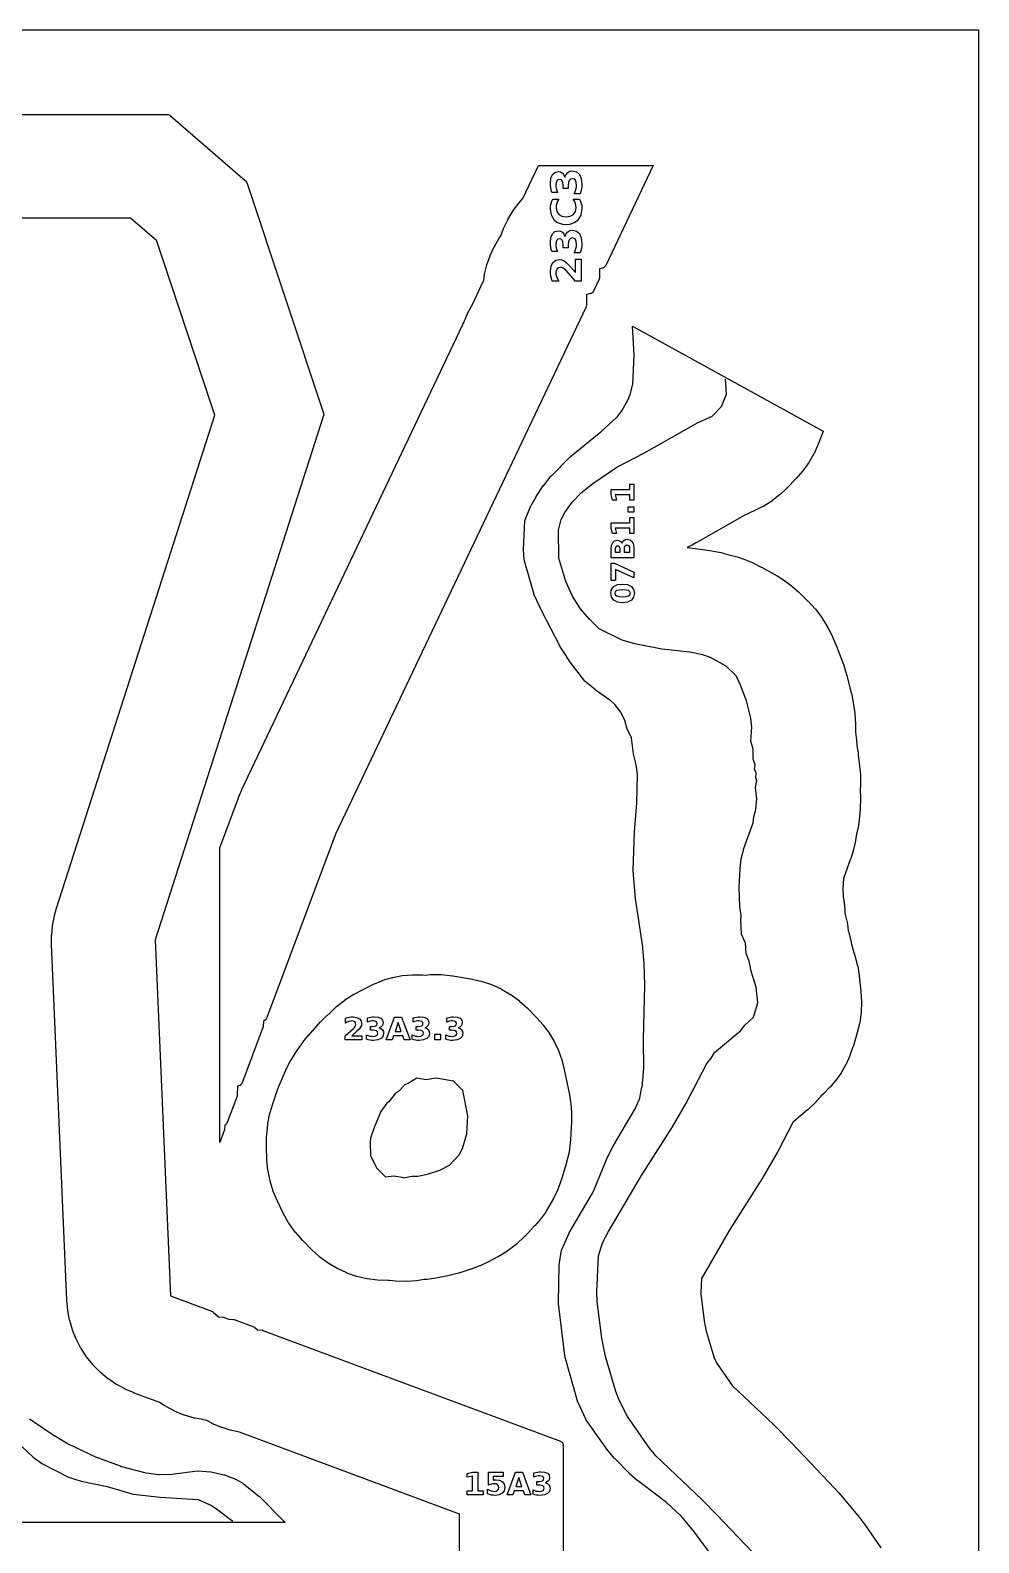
# Model space of a CAD drawing. Header units: millimetres. Extents: x 0 to 841, y 0 to 594.
# Drawn here: x 658.1 to 841, y 302.2 to 594 of the extents above; entities that cross this region are included whole.
import ezdxf

# ---------------------------------------------------------------- set-up
doc = ezdxf.new("R2010")
doc.units = ezdxf.units.MM
for name, color, linetype in [('CUT', 1, 'Continuous'), ('ENGRAVE', 5, 'Continuous'), ('SHEET_EDGE_DO_NOT_CUT', 8, 'Continuous')]:
    doc.layers.add(name, color=color, linetype=linetype)

msp = doc.modelspace()

# ---------------------------------------------------------------- linework, layer by layer
at = {"layer": 'CUT'}
for points in [[(358.62, 577.74), (684.48, 577.76), (684.48, 577.76), (684.52, 577.76), (684.57, 577.75), (684.61, 577.74), (684.66, 577.73), (684.98, 577.61), (685.02, 577.59), (685.06, 577.57), (685.1, 577.54), (685.13, 577.52), (699.52, 565.04), (699.56, 565.01), (699.59, 564.97), (699.61, 564.94), (699.76, 564.72), (699.78, 564.68), (699.8, 564.64), (699.82, 564.6), (714.63, 520.14), (714.64, 520.09), (714.65, 520.04), (714.67, 519.89), (714.67, 519.83), (714.67, 519.78), (714.66, 519.73), (714.65, 519.68), (682.19, 418.53), (682.18, 418.52), (682.18, 418.51), (685.11, 349.87), (685.11, 349.86), (685.12, 349.85), (693.19, 346.84), (693.24, 346.82), (693.28, 346.8), (693.32, 346.77), (693.36, 346.74), (694.36, 345.8), (694.37, 345.79), (694.38, 345.79), (695.32, 345.74), (695.37, 345.74), (695.43, 345.73), (695.48, 345.71), (696.38, 345.37), (696.39, 345.36), (696.4, 345.36), (697.23, 345.32), (697.28, 345.31), (697.33, 345.3), (697.38, 345.29), (701.21, 343.86), (701.25, 343.84), (701.29, 343.81), (701.33, 343.79), (701.37, 343.76), (701.87, 343.31), (701.88, 343.3), (701.89, 343.3), (702.81, 343.24), (702.86, 343.24), (702.91, 343.23), (702.95, 343.21), (760.31, 321.85), (760.35, 321.83), (760.4, 321.8), (760.52, 321.72), (760.56, 321.69), (760.6, 321.66), (760.64, 321.62), (760.67, 321.58), (760.72, 321.51), (760.75, 321.46), (760.77, 321.42), (760.79, 321.37), (760.8, 321.32), (760.83, 321.18), (760.84, 321.13), (760.84, 321.08), (760.84, 146.56)], [(740.84, 149.42), (740.84, 307.74), (740.84, 307.75), (740.83, 307.76), (698.4, 323.56), (698.37, 323.57), (696.69, 323.94), (696.64, 323.95), (694.87, 324.52), (694.83, 324.54), (693.12, 325.27), (693.08, 325.3), (692.16, 325.8), (692.15, 325.8), (692.14, 325.81), (691.85, 325.86), (691.81, 325.87), (691.41, 325.98), (691.39, 325.99), (689.81, 326.28), (689.76, 326.29), (687.8, 326.86), (687.75, 326.87), (685.87, 327.64), (685.82, 327.67), (684.03, 328.63), (683.99, 328.66), (683.1, 329.26), (683.09, 329.26), (683.08, 329.27), (678.13, 331.12), (678.11, 331.13), (676.35, 331.88), (676.3, 331.9), (674.64, 332.82), (674.6, 332.85), (673.03, 333.92), (672.99, 333.95), (671.53, 335.17), (671.5, 335.21), (670.16, 336.57), (670.13, 336.6), (668.94, 338.09), (668.91, 338.13), (667.87, 339.72), (667.85, 339.76), (666.96, 341.45), (666.94, 341.49), (666.23, 343.25), (666.21, 343.3), (665.68, 345.12), (665.67, 345.17), (665.31, 347.04), (665.3, 347.09), (665.13, 349), (665.13, 349.02), (662.2, 417.66), (662.2, 417.68), (662.2, 419.41), (662.21, 419.45), (662.36, 421.17), (662.37, 421.21), (662.67, 422.9), (662.68, 422.95), (663.14, 424.62), (663.14, 424.64), (693.67, 519.76), (693.67, 519.77), (693.67, 519.78), (682.49, 553.32), (682.49, 553.34), (682.48, 553.35), (677.4, 557.75), (677.39, 557.76), (677.38, 557.76), (358.62, 557.74)], [(789.49, 299.87), (786.2, 304.25), (786.19, 304.26), (783.53, 307.47), (783.51, 307.5), (780.76, 309.98), (780.75, 309.99), (775.16, 314.24), (775.13, 314.26), (773.58, 315.62), (773.56, 315.65), (770.8, 318.49), (770.78, 318.51), (769.5, 319.96), (769.47, 320.01), (765.24, 326.03), (765.22, 326.07), (765.2, 326.11), (763.72, 329.27), (763.71, 329.31), (763.7, 329.35), (761.28, 337.77), (761.27, 337.8), (761.26, 337.84), (759.93, 348.42), (759.93, 348.5), (760.08, 355.78), (760.09, 355.85), (760.56, 358.67), (760.57, 358.71), (760.58, 358.75), (760.6, 358.79), (762.01, 361.97), (762.04, 362.01), (766.53, 369.69), (766.55, 369.72), (769.4, 376.61), (769.41, 376.64), (770.54, 378.85), (770.56, 378.87), (774.75, 385.93), (774.76, 385.96), (775.65, 388.03), (775.65, 388.05), (775.65, 388.06), (776.05, 390.13), (776.06, 390.15), (776.39, 393.77), (776.39, 393.8), (776.34, 399.28), (776.34, 399.3), (776.62, 409.75), (776.62, 409.77), (776.46, 414.02), (776.45, 414.04), (776.13, 417.63), (776.12, 417.64), (774.82, 426.46), (774.82, 426.49), (774.33, 431.85), (774.33, 431.91), (774.58, 439.37), (774.58, 439.4), (775.07, 444.94), (775.07, 444.96), (775.2, 450.49), (775.2, 450.5), (775.2, 450.51), (774.96, 452.28), (774.96, 452.31), (774.44, 454.38), (774.43, 454.43), (774.01, 457.51), (774.01, 457.52), (774, 457.53), (773.25, 459.09), (773.23, 459.13), (773.22, 459.18), (772.77, 460.83), (772.76, 460.84), (772.76, 460.85), (772, 462.46), (771.99, 462.48), (771.98, 462.49), (770.83, 463.91), (770.8, 463.94), (769.91, 464.77), (769.88, 464.79), (767.05, 466.79), (767.02, 466.81), (765.09, 468.37), (765.05, 468.41), (765.01, 468.46), (762.01, 472.38), (761.99, 472.42), (760.22, 475.22), (760.19, 475.26), (756.73, 481.91), (756.72, 481.93), (755.28, 485.11), (755.26, 485.18), (753.32, 491.85), (753.3, 491.9), (753.3, 491.96), (753.18, 493.73), (753.18, 493.79), (753.49, 499.42), (753.5, 499.48), (753.51, 499.53), (753.52, 499.58), (754.43, 501.81), (754.45, 501.87), (755.63, 504), (755.65, 504.04), (757.01, 506.09), (757.04, 506.13), (758.55, 508.02), (758.58, 508.05), (762.21, 511.71), (762.25, 511.75), (768.09, 516.55), (768.1, 516.56), (771.16, 519.3), (771.16, 519.3), (771.17, 519.31), (772.17, 520.56), (772.18, 520.57), (772.18, 520.58), (773.36, 522.78), (773.37, 522.8), (773.79, 523.73), (773.79, 523.74), (773.8, 523.75), (774.27, 525.71), (774.28, 525.72), (774.28, 525.74), (774.52, 531.33), (774.52, 531.35), (774.2, 536.9), (811.02, 516.69), (810.96, 516.5), (810.95, 516.47), (810.04, 514.15), (810.03, 514.13), (809.23, 512.36), (809.21, 512.31), (808.25, 510.64), (808.22, 510.6), (807.1, 509.03), (807.07, 508.99), (805.79, 507.53), (805.78, 507.52), (803.99, 505.67), (803.98, 505.65), (802.62, 504.38), (802.59, 504.35), (801.13, 503.22), (801.09, 503.19), (799.53, 502.2), (799.49, 502.18), (797.84, 501.34), (797.82, 501.33), (795.75, 500.4), (795.73, 500.39), (786.47, 495.1), (786.46, 495.1), (785.73, 494.7), (785.72, 494.7), (784.76, 494.2), (784.76, 494.2), (784.77, 494.2), (787.31, 493.93), (787.34, 493.93), (789.11, 493.66), (789.13, 493.66), (791.63, 493.17), (791.67, 493.16), (794.4, 492.41), (794.44, 492.4), (795.88, 491.89), (795.9, 491.88), (797.49, 491.25), (797.53, 491.23), (799.06, 490.45), (799.08, 490.44), (802.1, 488.74), (802.12, 488.73), (803.55, 487.85), (803.58, 487.82), (804.92, 486.82), (804.96, 486.79), (806.21, 485.67), (806.23, 485.66), (808.07, 483.87), (808.09, 483.85), (809.48, 482.36), (809.52, 482.32), (810.73, 480.69), (810.76, 480.65), (811.81, 478.9), (811.83, 478.88), (812.51, 477.58), (812.53, 477.55), (813.58, 475.21), (813.59, 475.18), (814.91, 471.67), (814.92, 471.64), (815.58, 469.52), (815.59, 469.49), (816.42, 466.17), (816.43, 466.15), (816.85, 463.95), (816.85, 463.92), (817.08, 462.22), (817.08, 462.19), (817.25, 460.17), (817.25, 460.12), (817.21, 458.64), (817.21, 458.63), (817.22, 458.62), (817.43, 457.05), (817.43, 457), (817.46, 456.14), (817.46, 456.13), (817.46, 456.12), (817.64, 455.2), (817.65, 455.15), (817.72, 454.41), (817.73, 454.38), (817.75, 454.29), (817.76, 454.23), (818.03, 452.11), (818.03, 452.05), (818.03, 452.05), (818.03, 452.03), (818.2, 450.44), (818.2, 450.39), (818.22, 448.6), (818.22, 448.56), (818.13, 447.36), (818.13, 447.35), (818.13, 447.34), (818.22, 446), (818.22, 445.95), (818.12, 443.72), (818.12, 443.69), (817.92, 441.67), (817.91, 441.64), (817.65, 439.85), (817.64, 439.8), (817.34, 438.58), (817.34, 438.56), (817.23, 437.7), (817.22, 437.65), (816.84, 435.94), (816.83, 435.9), (816.3, 434.22), (816.29, 434.19), (814.9, 430.37), (814.89, 430.36), (814.89, 430.35), (814.81, 428.5), (814.81, 428.48), (814.86, 426.83), (814.86, 426.8), (814.95, 426.2), (814.96, 426.18), (815.15, 424.41), (815.15, 424.36), (815.16, 423.68), (815.16, 423.67), (815.16, 423.66), (815.66, 421.61), (815.67, 421.56), (815.84, 420.32), (815.84, 420.31), (815.84, 420.3), (815.94, 420.01), (815.95, 419.97), (816.34, 418.37), (816.34, 418.35), (816.53, 417.41), (816.54, 417.39), (817.18, 415.29), (817.19, 415.27), (817.64, 413.5), (817.65, 413.45), (817.94, 411.64), (817.94, 411.62), (818.28, 408.61), (818.28, 408.58), (818.4, 406.61), (818.4, 406.56), (818.33, 404.61), (818.32, 404.56), (818.05, 402.61), (818.04, 402.57), (817.57, 400.65), (817.56, 400.63), (816.75, 397.9), (816.74, 397.88), (816.16, 396.21), (816.14, 396.16), (815.41, 394.56), (815.39, 394.52), (814.52, 392.99), (814.5, 392.95), (813.49, 391.51), (813.47, 391.47), (812.34, 390.12), (812.3, 390.09), (811.05, 388.84), (811.03, 388.82), (810.54, 388.38), (810.52, 388.35), (809.67, 387.35), (809.63, 387.31), (808.01, 385.77), (807.99, 385.75), (805.25, 383.45), (805.24, 383.44), (805.24, 383.43), (802.18, 377.61), (802.17, 377.6), (801.81, 376.95), (801.81, 376.94), (799.26, 372.52), (799.26, 372.51), (798.82, 371.78), (798.81, 371.77), (793.02, 362.65), (793.01, 362.64), (787.51, 353.24), (787.5, 353.23), (787.5, 353.22), (787.37, 350.42), (787.37, 350.41), (787.37, 350.26), (787.37, 350.23), (788.02, 345.03), (788.03, 345.01), (788.43, 343.08), (788.44, 343.06), (789.96, 337.88), (789.97, 337.87), (789.97, 337.86), (790.43, 336.99), (790.44, 336.96), (793.45, 332.6), (793.45, 332.59), (793.46, 332.58), (801.42, 325.03), (801.43, 325.02), (801.94, 324.52), (801.95, 324.51), (804.75, 321.65), (804.75, 321.65), (804.96, 321.44), (804.96, 321.43), (813.18, 312.8), (813.19, 312.78), (813.99, 311.89), (814, 311.88), (817.71, 307.47), (817.73, 307.45), (818.93, 305.86), (818.95, 305.84), (822.09, 301.24)], [(657.91, 326.16), (662.89, 322.78), (662.91, 322.78), (665.39, 321.33), (665.4, 321.33), (670.8, 318.76), (670.82, 318.75), (675.41, 317.05), (675.44, 317.04), (680.37, 315.72), (680.4, 315.71), (682.9, 315.39), (682.91, 315.39), (682.92, 315.39), (685.38, 315.47), (685.4, 315.47), (690.36, 316.08), (690.41, 316.08), (690.46, 316.08), (692.92, 315.9), (692.99, 315.89), (695.43, 315.37), (695.47, 315.36), (695.51, 315.35), (697.83, 314.42), (697.89, 314.39), (699.06, 313.74), (699.1, 313.72), (699.13, 313.69), (702.16, 311.25), (702.2, 311.21), (707.07, 306.33), (707.1, 306.3), (707.13, 306.26), (707.16, 306.22), (707.21, 306.12), (642.87, 306.12)]]:
    msp.add_lwpolyline(points, dxfattribs=at)
for points in [[(769.07, 548.63), (769.04, 548.58), (769.01, 548.53), (768.97, 548.49), (768.78, 548.3), (768.74, 548.27), (768.71, 548.24), (768.67, 548.21), (768.63, 548.19), (768.58, 548.18), (768.54, 548.16), (767.87, 548), (767.86, 548), (767.86, 547.99), (767.83, 546.16), (767.82, 546.11), (767.81, 546.05), (767.8, 546), (767.78, 545.96), (766.71, 543.67), (766.69, 543.63), (766.66, 543.59), (766.58, 543.48), (766.55, 543.44), (766.52, 543.4), (766.48, 543.37), (766.44, 543.35), (766.29, 543.25), (766.25, 543.23), (766.2, 543.21), (766.15, 543.2), (765.39, 543), (765.38, 543), (765.38, 542.98), (765.37, 541.05), (765.36, 541), (765.35, 540.94), (765.3, 540.73), (765.29, 540.68), (765.27, 540.63), (716.97, 438.93), (716.97, 438.92), (703.61, 403.37), (703.59, 403.33), (703.57, 403.3), (703.55, 403.26), (703.45, 403.11), (703.42, 403.07), (703.38, 403.04), (703.34, 403), (703.3, 402.98), (703.26, 402.95), (703.04, 402.85), (703.03, 402.84), (703.03, 402.83), (702.98, 401.76), (702.97, 401.71), (702.96, 401.66), (702.95, 401.61), (698.93, 390.93), (698.91, 390.88), (698.88, 390.83), (698.85, 390.78), (698.69, 390.59), (698.65, 390.55), (698.62, 390.52), (698.58, 390.49), (698.53, 390.46), (698.49, 390.44), (698.44, 390.43), (698.08, 390.32), (698.07, 390.31), (698.06, 390.3), (698, 388.51), (697.99, 388.46), (697.98, 388.41), (697.97, 388.36), (696.07, 383.31), (696.05, 383.27), (696.04, 383.24), (696.01, 383.2), (695.9, 383.04), (695.87, 383.01), (695.84, 382.97), (695.81, 382.94), (695.77, 382.92), (695.73, 382.89), (695.58, 382.81), (695.57, 382.8), (695.57, 382.79), (695.52, 381.9), (695.51, 381.85), (695.5, 381.8), (695.48, 381.75), (694.62, 379.46), (694.62, 436.32), (698.25, 445.95), (698.25, 445.97), (698.9, 447.5), (698.91, 447.51), (741.5, 537.21), (741.51, 537.24), (741.59, 537.48), (741.61, 537.52), (742.31, 539.17), (742.33, 539.21), (743.18, 540.79), (743.2, 540.83), (743.27, 540.93), (743.28, 540.96), (745.51, 545.65), (745.52, 545.66), (745.52, 545.67), (745.7, 546.88), (745.71, 546.92), (746.15, 548.72), (746.16, 548.76), (746.77, 550.51), (746.79, 550.55), (747.56, 552.23), (747.58, 552.27), (748.51, 553.87), (748.53, 553.91), (748.84, 554.34), (748.85, 554.35), (748.85, 554.36), (749.35, 555.73), (749.36, 555.77), (750.15, 557.44), (750.18, 557.48), (751.12, 559.07), (751.15, 559.11), (752.24, 560.6), (752.27, 560.63), (753.03, 561.5), (753.04, 561.51), (753.05, 561.52), (756.09, 567.92), (778.23, 567.92), (769.07, 548.63)], [(762.08, 388.61), (762.35, 386.93), (762.36, 386.89), (762.48, 385.21), (762.48, 385.16), (762.46, 383.46), (762.46, 383.44), (762.26, 379.96), (762.25, 379.93), (761.99, 377.66), (761.98, 377.6), (761.46, 375.38), (761.45, 375.35), (760.62, 372.57), (760.61, 372.54), (759.91, 370.58), (759.89, 370.53), (758.98, 368.66), (758.97, 368.63), (758.31, 367.43), (758.3, 367.41), (757.45, 366.01), (757.42, 365.97), (756.47, 364.65), (756.44, 364.62), (755.37, 363.38), (755.35, 363.36), (753.5, 361.39), (753.48, 361.37), (751.92, 359.88), (751.88, 359.84), (750.18, 358.54), (750.13, 358.51), (748.29, 357.4), (748.26, 357.39), (746.46, 356.43), (746.44, 356.42), (744.82, 355.65), (744.78, 355.64), (743.1, 355.02), (743.07, 355.01), (740.71, 354.27), (740.68, 354.26), (738.61, 353.73), (738.58, 353.72), (736.7, 353.35), (736.67, 353.35), (734.64, 353.05), (734.58, 353.05), (734.04, 353.03), (734, 353.02), (732.65, 352.78), (732.6, 352.77), (730.62, 352.63), (730.56, 352.63), (728.57, 352.68), (728.52, 352.69), (727.35, 352.84), (727.34, 352.84), (727.33, 352.84), (727.11, 352.82), (727.05, 352.82), (725.07, 352.88), (725.02, 352.88), (723.05, 353.14), (723, 353.14), (721.07, 353.6), (721.02, 353.61), (719.15, 354.26), (719.1, 354.28), (717.3, 355.11), (717.25, 355.14), (715.55, 356.15), (715.51, 356.18), (713.91, 357.36), (713.87, 357.39), (712.4, 358.74), (712.38, 358.76), (710.64, 360.52), (710.62, 360.54), (709.2, 362.14), (709.17, 362.18), (707.94, 363.91), (707.91, 363.95), (706.87, 365.82), (706.86, 365.84), (705.74, 368.14), (705.73, 368.16), (704.94, 370.02), (704.92, 370.07), (704.33, 371.99), (704.32, 372.04), (703.93, 374), (703.92, 374.06), (703.73, 376.07), (703.73, 376.09), (703.63, 378.62), (703.63, 378.65), (703.63, 380.42), (703.63, 380.47), (703.8, 382.24), (703.8, 382.26), (703.92, 383.07), (703.92, 383.09), (704.23, 384.77), (704.24, 384.82), (704.7, 386.47), (704.7, 386.49), (705.35, 388.48), (705.36, 388.5), (705.97, 390.13), (705.97, 390.15), (707.29, 393.25), (707.3, 393.27), (708.27, 395.24), (708.3, 395.29), (709.48, 397.14), (709.5, 397.16), (710.65, 398.75), (710.66, 398.77), (711.81, 400.21), (711.84, 400.24), (712.6, 401.03), (712.61, 401.05), (712.82, 401.31), (712.84, 401.33), (714, 402.68), (714.03, 402.71), (715.3, 403.93), (715.33, 403.96), (715.67, 404.24), (715.69, 404.25), (717.07, 405.61), (717.11, 405.65), (718.72, 406.93), (718.77, 406.96), (720.51, 408.06), (720.55, 408.09), (722.29, 408.95), (722.31, 408.96), (722.53, 409.09), (722.55, 409.11), (724.25, 409.99), (724.29, 410.01), (726.05, 410.72), (726.1, 410.74), (727.92, 411.27), (727.97, 411.28), (729.83, 411.64), (729.88, 411.65), (731.77, 411.82), (731.82, 411.82), (733.72, 411.81), (733.77, 411.81), (734.35, 411.75), (734.36, 411.75), (734.38, 411.75), (735.16, 411.83), (735.21, 411.84), (737.35, 411.84), (737.4, 411.83), (739.54, 411.6), (739.57, 411.59), (742.98, 411.03), (743.01, 411.02), (745.01, 410.58), (745.06, 410.57), (747, 409.92), (747.05, 409.9), (748.9, 409.06), (748.95, 409.04), (750.71, 408), (750.75, 407.97), (752.4, 406.76), (752.44, 406.73), (753.95, 405.35), (753.97, 405.33), (755.71, 403.56), (755.73, 403.55), (756.98, 402.15), (757.01, 402.11), (758.12, 400.6), (758.15, 400.56), (759.11, 398.96), (759.13, 398.91), (759.93, 397.22), (759.95, 397.18), (760.58, 395.42), (760.6, 395.37), (761.07, 393.55), (761.07, 393.53), (762.08, 388.63), (762.08, 388.61)]]:
    msp.add_lwpolyline(points, close=True, dxfattribs=at)
at = {"layer": 'ENGRAVE'}
for points in [[(761.19, 565.66), (761.4, 566.18), (761.72, 566.56), (762.15, 566.79), (762.68, 566.87), (763.44, 566.7), (764, 566.2), (764.34, 565.39), (764.45, 564.27), (764.43, 563.82), (764.38, 563.37), (764.28, 562.92), (764.16, 562.47), (763, 562.47), (763.18, 562.89), (763.32, 563.31), (763.4, 563.72), (763.42, 564.13), (763.37, 564.66), (763.22, 565.05), (762.97, 565.28), (762.62, 565.36), (762.27, 565.28), (762.02, 565.04), (761.87, 564.63), (761.81, 564.07), (761.81, 563.47), (760.85, 563.47), (760.85, 564.11), (760.8, 564.6), (760.67, 564.95), (760.44, 565.16), (760.13, 565.23), (759.83, 565.16), (759.61, 564.96), (759.47, 564.63), (759.42, 564.2), (759.44, 563.83), (759.51, 563.46), (759.61, 563.09), (759.75, 562.72), (758.65, 562.72), (758.54, 563.17), (758.46, 563.61), (758.41, 564.04), (758.4, 564.47), (758.49, 565.46), (758.77, 566.17), (759.24, 566.59), (759.89, 566.73), (760.36, 566.66), (760.73, 566.46), (761.01, 566.13), (761.19, 565.66)], [(764.01, 561.43), (764.2, 561), (764.34, 560.56), (764.42, 560.1), (764.45, 559.63), (764.24, 558.32), (763.63, 557.32), (763.19, 556.94), (762.08, 556.52), (761.42, 556.47), (760.76, 556.52), (759.66, 556.94), (759.21, 557.32), (758.6, 558.32), (758.4, 559.63), (758.42, 560.1), (758.51, 560.56), (758.64, 561), (758.83, 561.43), (760.04, 561.43), (759.79, 561.01), (759.62, 560.6), (759.52, 560.18), (759.49, 559.75), (759.62, 559.03), (760, 558.48), (760.62, 558.14), (761.42, 558.02), (762.23, 558.14), (762.84, 558.48), (763.23, 559.03), (763.36, 559.75), (763.32, 560.18), (763.23, 560.6), (763.05, 561.01), (762.81, 561.43), (764.01, 561.43)], [(761.19, 554.23), (761.4, 554.75), (761.72, 555.12), (762.15, 555.35), (762.68, 555.43), (763.44, 555.26), (764, 554.77), (764.34, 553.95), (764.45, 552.83), (764.43, 552.38), (764.38, 551.93), (764.28, 551.48), (764.16, 551.04), (763, 551.04), (763.18, 551.46), (763.32, 551.87), (763.4, 552.29), (763.42, 552.69), (763.37, 553.22), (763.22, 553.61), (762.97, 553.85), (762.62, 553.93), (762.27, 553.84), (762.02, 553.6), (761.87, 553.2), (761.81, 552.64), (761.81, 552.04), (760.85, 552.04), (760.85, 552.67), (760.8, 553.16), (760.67, 553.51), (760.44, 553.72), (760.13, 553.79), (759.83, 553.72), (759.61, 553.52), (759.47, 553.19), (759.42, 552.76), (759.44, 552.39), (759.51, 552.02), (759.61, 551.65), (759.75, 551.29), (758.65, 551.29), (758.54, 551.73), (758.46, 552.17), (758.41, 552.6), (758.4, 553.03), (758.49, 554.02), (758.77, 554.73), (759.24, 555.15), (759.89, 555.29), (760.36, 555.23), (760.73, 555.02), (761.01, 554.69), (761.19, 554.23)], [(763.23, 547.24), (763.23, 549.81), (764.33, 549.81), (764.33, 545.57), (763.23, 545.57), (761.35, 547.7), (761.09, 547.94), (760.85, 548.12), (760.59, 548.22), (760.33, 548.25), (759.96, 548.19), (759.67, 547.98), (759.49, 547.66), (759.42, 547.25), (759.46, 546.88), (759.57, 546.48), (759.76, 546.04), (760.02, 545.58), (758.74, 545.58), (758.59, 546.09), (758.49, 546.59), (758.42, 547.08), (758.4, 547.56), (758.51, 548.49), (758.86, 549.19), (759.41, 549.62), (760.14, 549.77), (760.6, 549.7), (761.03, 549.52), (761.51, 549.14), (762.14, 548.49), (763.23, 547.24)], [(773.73, 503.38), (773.73, 504.37), (770.9, 504.37), (771.11, 503.35), (770.34, 503.35), (770.13, 504.37), (770.13, 505.44), (773.73, 505.44), (773.73, 506.44), (774.5, 506.44), (774.5, 503.38), (773.73, 503.38)], [(773.37, 501.01), (773.37, 502.06), (774.5, 502.06), (774.5, 501.01), (773.37, 501.01)], [(773.73, 496.92), (773.73, 497.92), (770.9, 497.92), (771.11, 496.9), (770.34, 496.9), (770.13, 497.91), (770.13, 498.98), (773.73, 498.98), (773.73, 499.98), (774.5, 499.98), (774.5, 496.92), (773.73, 496.92)], [(772.16, 495.04), (772.31, 495.36), (772.55, 495.6), (772.87, 495.75), (773.25, 495.8), (773.8, 495.69), (774.19, 495.37), (774.43, 494.83), (774.5, 494.07), (774.5, 492.2), (770.13, 492.2), (770.13, 493.89), (770.2, 494.68), (770.41, 495.21), (770.76, 495.52), (771.29, 495.62), (771.58, 495.58), (771.83, 495.47), (772.03, 495.29), (772.16, 495.04)], [(771.82, 493.95), (771.79, 494.18), (771.71, 494.35), (771.56, 494.46), (771.36, 494.49), (771.16, 494.46), (771.02, 494.35), (770.93, 494.18), (770.9, 493.95), (770.9, 493.33), (771.82, 493.33), (771.82, 493.95)], [(773.74, 493.99), (773.7, 494.28), (773.59, 494.5), (773.41, 494.63), (773.16, 494.67), (772.91, 494.63), (772.73, 494.5), (772.63, 494.29), (772.59, 493.99), (772.59, 493.33), (773.74, 493.33), (773.74, 493.99)], [(770.13, 487.87), (770.13, 491.17), (770.77, 491.17), (774.5, 489.46), (774.5, 488.36), (770.96, 489.98), (770.96, 487.87), (770.13, 487.87)], [(772.32, 487.18), (773.28, 487.07), (774, 486.72), (774.44, 486.15), (774.59, 485.39), (774.44, 484.62), (774, 484.05), (773.28, 483.7), (772.32, 483.58), (771.36, 483.7), (770.64, 484.05), (770.2, 484.62), (770.05, 485.39), (770.2, 486.15), (770.64, 486.72), (771.36, 487.07), (772.32, 487.18)], [(772.31, 486.06), (771.61, 486.02), (771.16, 485.9), (770.91, 485.7), (770.82, 485.39), (770.91, 485.07), (771.16, 484.87), (771.61, 484.75), (772.31, 484.71), (773.02, 484.75), (773.48, 484.87), (773.74, 485.07), (773.82, 485.39), (773.74, 485.69), (773.48, 485.9), (773.02, 486.02), (772.31, 486.06)], [(720.08, 400.05), (722.01, 400.05), (722.01, 399.22), (718.83, 399.22), (718.83, 400.05), (720.42, 401.46), (720.61, 401.65), (720.74, 401.84), (720.82, 402.03), (720.84, 402.22), (720.79, 402.5), (720.64, 402.72), (720.4, 402.86), (720.09, 402.91), (719.81, 402.88), (719.51, 402.79), (719.18, 402.65), (718.84, 402.46), (718.84, 403.42), (719.22, 403.53), (719.59, 403.61), (719.96, 403.66), (720.32, 403.68), (721.02, 403.59), (721.54, 403.33), (721.87, 402.92), (721.98, 402.37), (721.93, 402.02), (721.79, 401.7), (721.51, 401.34), (721.02, 400.87), (720.08, 400.05)], [(725.32, 401.58), (725.71, 401.43), (725.99, 401.18), (726.17, 400.86), (726.22, 400.47), (726.1, 399.89), (725.73, 399.48), (725.11, 399.22), (724.27, 399.14), (723.94, 399.15), (723.6, 399.19), (723.26, 399.26), (722.93, 399.36), (722.93, 400.23), (723.24, 400.09), (723.56, 399.99), (723.87, 399.93), (724.17, 399.91), (724.57, 399.94), (724.86, 400.06), (725.04, 400.25), (725.1, 400.51), (725.04, 400.77), (724.85, 400.96), (724.55, 401.07), (724.13, 401.11), (723.68, 401.11), (723.68, 401.84), (724.15, 401.84), (724.52, 401.87), (724.78, 401.97), (724.94, 402.14), (724.99, 402.38), (724.94, 402.6), (724.79, 402.77), (724.55, 402.87), (724.22, 402.91), (723.95, 402.89), (723.67, 402.84), (723.39, 402.77), (723.12, 402.66), (723.12, 403.49), (723.45, 403.57), (723.78, 403.63), (724.1, 403.66), (724.42, 403.68), (725.17, 403.61), (725.7, 403.4), (726.01, 403.05), (726.12, 402.55), (726.07, 402.21), (725.92, 401.93), (725.67, 401.72), (725.32, 401.58)], [(729.91, 400.02), (728.14, 400.02), (727.86, 399.22), (726.73, 399.22), (728.35, 403.6), (729.7, 403.6), (731.32, 399.22), (730.18, 399.22), (729.91, 400.02)], [(734.14, 401.58), (734.53, 401.43), (734.81, 401.18), (734.98, 400.86), (735.04, 400.47), (734.92, 399.89), (734.54, 399.48), (733.93, 399.22), (733.09, 399.14), (732.75, 399.15), (732.42, 399.19), (732.08, 399.26), (731.75, 399.36), (731.75, 400.23), (732.06, 400.09), (732.37, 399.99), (732.68, 399.93), (732.99, 399.91), (733.38, 399.94), (733.68, 400.06), (733.85, 400.25), (733.91, 400.51), (733.85, 400.77), (733.67, 400.96), (733.37, 401.07), (732.95, 401.11), (732.5, 401.11), (732.5, 401.84), (732.97, 401.84), (733.34, 401.87), (733.6, 401.97), (733.76, 402.14), (733.81, 402.38), (733.76, 402.6), (733.61, 402.77), (733.37, 402.87), (733.04, 402.91), (732.76, 402.89), (732.49, 402.84), (732.21, 402.77), (731.93, 402.66), (731.93, 403.49), (732.27, 403.57), (732.6, 403.63), (732.92, 403.66), (733.24, 403.68), (733.99, 403.61), (734.52, 403.4), (734.83, 403.05), (734.94, 402.55), (734.89, 402.21), (734.74, 401.93), (734.49, 401.72), (734.14, 401.58)], [(740.59, 401.58), (740.98, 401.43), (741.27, 401.18), (741.44, 400.86), (741.5, 400.47), (741.37, 399.89), (741, 399.48), (740.39, 399.22), (739.54, 399.14), (739.21, 399.15), (738.87, 399.19), (738.53, 399.26), (738.2, 399.36), (738.2, 400.23), (738.52, 400.09), (738.83, 399.99), (739.14, 399.93), (739.44, 399.91), (739.84, 399.94), (740.13, 400.06), (740.31, 400.25), (740.37, 400.51), (740.31, 400.77), (740.12, 400.96), (739.82, 401.07), (739.4, 401.11), (738.95, 401.11), (738.95, 401.84), (739.42, 401.84), (739.8, 401.87), (740.06, 401.97), (740.21, 402.14), (740.26, 402.38), (740.21, 402.6), (740.06, 402.77), (739.82, 402.87), (739.49, 402.91), (739.22, 402.89), (738.94, 402.84), (738.66, 402.77), (738.39, 402.66), (738.39, 403.49), (738.72, 403.57), (739.05, 403.63), (739.37, 403.66), (739.69, 403.68), (740.44, 403.61), (740.97, 403.4), (741.29, 403.05), (741.39, 402.55), (741.34, 402.21), (741.19, 401.93), (740.94, 401.72), (740.59, 401.58)], [(728.42, 400.83), (729.62, 400.83), (729.02, 402.57), (728.42, 400.83)], [(736.13, 400.36), (737.19, 400.36), (737.19, 399.22), (736.13, 399.22), (736.13, 400.36)], [(742.35, 312.24), (743.34, 312.24), (743.34, 315.07), (742.32, 314.86), (742.32, 315.62), (743.34, 315.84), (744.41, 315.84), (744.41, 312.24), (745.4, 312.24), (745.4, 311.46), (742.35, 311.46), (742.35, 312.24)], [(746.45, 315.84), (749.26, 315.84), (749.26, 315.01), (747.35, 315.01), (747.35, 314.33), (747.48, 314.36), (747.61, 314.38), (747.74, 314.4), (747.88, 314.4), (748.59, 314.3), (749.13, 314), (749.46, 313.52), (749.57, 312.89), (749.45, 312.26), (749.09, 311.78), (748.51, 311.48), (747.74, 311.38), (747.37, 311.39), (747, 311.45), (746.64, 311.54), (746.28, 311.67), (746.28, 312.55), (746.63, 312.37), (746.96, 312.25), (747.27, 312.17), (747.56, 312.14), (747.93, 312.19), (748.21, 312.34), (748.39, 312.58), (748.44, 312.89), (748.39, 313.2), (748.21, 313.43), (747.93, 313.58), (747.56, 313.63), (747.31, 313.62), (747.04, 313.57), (746.76, 313.49), (746.45, 313.37), (746.45, 315.84)], [(753.2, 312.26), (751.43, 312.26), (751.15, 311.46), (750.02, 311.46), (751.64, 315.84), (752.99, 315.84), (754.61, 311.46), (753.47, 311.46), (753.2, 312.26)], [(757.43, 313.82), (757.82, 313.66), (758.1, 313.42), (758.27, 313.1), (758.33, 312.7), (758.21, 312.13), (757.83, 311.71), (757.22, 311.46), (756.38, 311.38), (756.04, 311.39), (755.71, 311.43), (755.37, 311.5), (755.04, 311.59), (755.04, 312.46), (755.35, 312.32), (755.66, 312.22), (755.97, 312.16), (756.28, 312.14), (756.67, 312.18), (756.97, 312.3), (757.14, 312.49), (757.2, 312.74), (757.14, 313.01), (756.96, 313.2), (756.66, 313.31), (756.24, 313.35), (755.79, 313.35), (755.79, 314.08), (756.26, 314.08), (756.63, 314.11), (756.89, 314.21), (757.05, 314.38), (757.1, 314.62), (757.05, 314.84), (756.9, 315.01), (756.66, 315.11), (756.33, 315.14), (756.05, 315.13), (755.78, 315.08), (755.5, 315.01), (755.22, 314.9), (755.22, 315.73), (755.56, 315.81), (755.89, 315.87), (756.21, 315.9), (756.53, 315.91), (757.28, 315.84), (757.81, 315.63), (758.12, 315.28), (758.23, 314.79), (758.18, 314.44), (758.03, 314.16), (757.78, 313.96), (757.43, 313.82)], [(751.71, 313.07), (752.91, 313.07), (752.31, 314.81), (751.71, 313.07)]]:
    msp.add_lwpolyline(points, close=True, dxfattribs=at)
for points in [[(798.69, 299.01), (790.47, 307.65), (787.66, 310.52), (778.72, 319), (777.51, 320.47), (773.28, 326.62), (771.65, 329.73), (771.02, 331.41), (769.02, 338.19), (768.28, 341.72), (767.4, 348.76), (767.36, 350.65), (767.69, 357.61), (768.46, 360.07), (769.62, 362.27), (775.94, 373.06), (781.93, 382.5), (784.48, 386.92), (788.55, 394.67), (789.4, 395.72), (790.04, 396.78), (795.11, 401.05), (795.87, 402.06), (797.58, 403.63), (798.41, 406.37), (798.07, 409.41), (797.12, 412.49), (796.73, 414.43), (796.16, 415.92), (796.01, 417.9), (795.27, 419.63), (795.09, 422.38), (795.18, 423.18), (794.91, 424.99), (794.79, 428.62), (794.96, 432.29), (795.21, 434.19), (795.79, 436.36), (797.52, 441.08), (797.62, 442.3), (798.02, 443.66), (798.22, 445.71), (797.94, 447.92), (798.23, 449.24), (798.04, 449.79), (798.08, 450.67), (797.73, 451.5), (797.85, 452.3), (797.47, 453.38), (797.5, 455.35), (797.06, 456.87), (797.26, 459.56), (797.03, 461.29), (796.19, 464.64), (794.86, 468.19), (794.16, 469.51), (792.3, 471.31), (789.26, 473.02), (787.79, 473.54), (785.26, 474.04), (779.88, 474.6), (774.69, 475.66), (772.25, 476.35), (767.79, 478.53), (765.94, 480.38), (764.22, 482.41), (762.68, 484.82), (761.34, 487.64), (760.01, 492.14), (759.96, 497.58), (760.45, 499.6), (761.15, 500.96), (762.59, 502.96), (764.41, 504.82), (766.58, 506.56), (771.23, 509.73), (776.56, 512.47), (786.65, 518.23), (789.61, 519.56), (791.41, 521.43), (792.33, 523.77), (792.13, 526.72)], [(741.48, 389.51), (739.72, 391.3), (736.28, 391.87), (734.45, 391.56), (732.65, 391.84), (730.94, 390.84), (730.35, 390.66), (729.08, 389.27), (728.53, 388.94), (727.22, 387.28), (726.87, 387.05), (725.7, 385.44), (724.38, 382.32), (723.72, 380.31), (723.61, 379.47), (723.71, 376.91), (724.84, 374.59), (726.61, 372.82), (728.21, 373.02), (729.81, 372.79), (730.13, 372.62), (731.68, 372.98), (732.79, 372.96), (734.7, 373.34), (737.08, 374.09), (738.91, 375.06), (740.78, 377.05), (741.45, 378.28), (742.29, 381.09), (742.49, 384.59), (741.48, 389.51)], [(655.42, 321.76), (658.66, 318.77), (660.41, 317.46), (665.42, 314.88), (667.92, 314.14), (672.93, 313.06), (677.91, 311.61), (683.15, 311.03), (690.47, 310.56), (692.91, 309.49), (694.01, 308.75), (697.15, 306.42)]]:
    msp.add_lwpolyline(points, dxfattribs=at)
at = {"layer": 'SHEET_EDGE_DO_NOT_CUT'}
msp.add_lwpolyline([(0, 0), (841, 0), (841, 594), (0, 594)], close=True, dxfattribs=at)

doc.saveas('drawing.dxf')
